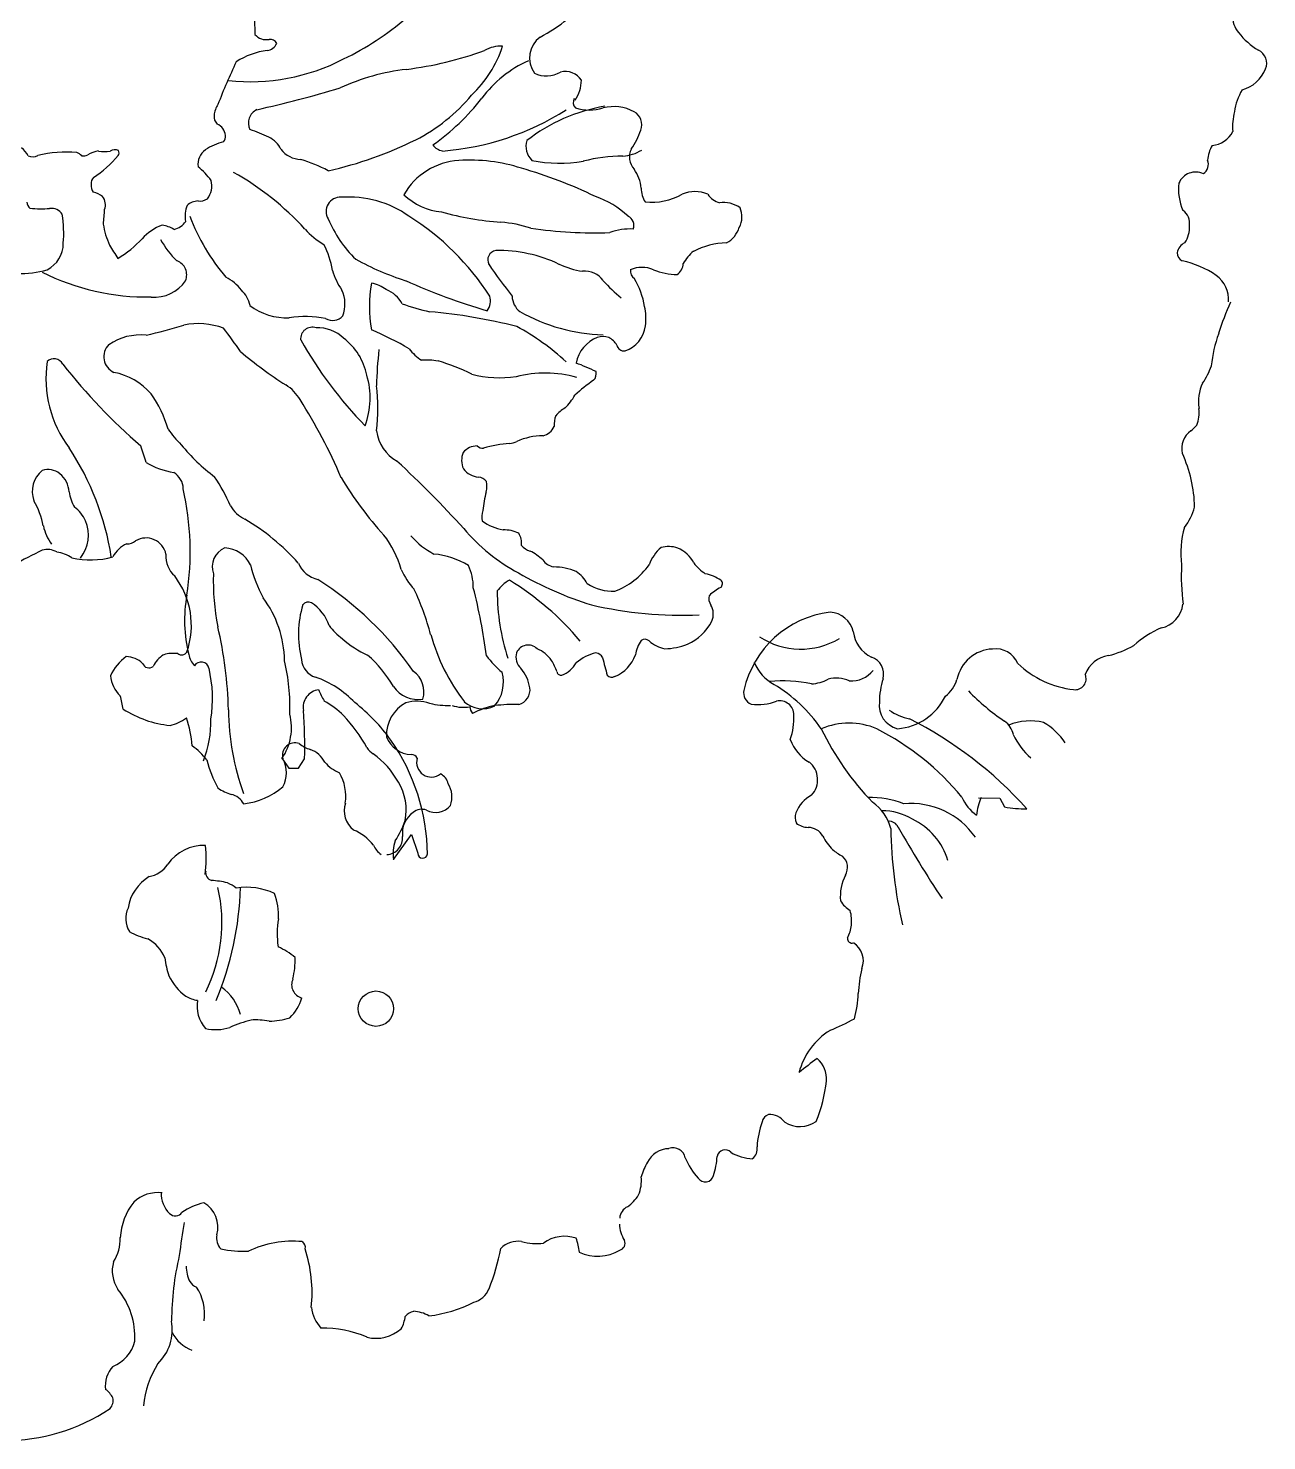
# Model space of a CAD drawing. Header units: millimetres. Extents: x -17017 to 2697, y 1903 to 18260.
# Drawn here: x -16950.2757 to -16949.8939, y 18241.5276 to 18241.963 of the extents above; entities that cross this region are included whole.
import ezdxf

# ---------------------------------------------------------------- set-up
doc = ezdxf.new("R2010")
doc.units = ezdxf.units.MM
doc.layers.add('CAY', color=94, linetype='Continuous')
doc.layers.add('DIENHOA', color=3, linetype='Continuous')

# ---------------------------------------------------------------- blocks, each defined once
blk = doc.blocks.new('Cay73-mb')
at = {"layer": 'DIENHOA'}
for p, q in [((559.5, -973.6), (568.4, -986.5)), ((580.5, -986.5), (588.6, -974.4)), ((568.4, -986.5), (580.5, -986.5)), ((1453.7, -1024.3), (1481, -1024.8)), ((1481, -1024.8), (1487, -1036.1)), ((702.5, -1103.7), (725.9, -1071.4)), ((725.9, -1071.4), (734, -1095.6))]:
    blk.add_line(p, q, dxfattribs=at)
blk.add_circle((680.1, -1295), 22.7, dxfattribs=at)
for centre, radius, start, end in [((780, 159), 234.7, 298.1428, 318.8572), ((889.7, -28), 365.3, 177.4765, 182.6049), ((473.7, 262.6), 376.6, 295.9751, 310.672), ((1816.8, -18.6), 37.6, 181.5486, 218.7342), ((539.4, -31.7), 19.5, 221.5808, 280.4219), ((544.3, -60.3), 9.52, 27.3472, 98.1368), ((910.7, -74.6), 33.3, 126.7863, 215.7157), ((1859.8, 14.2), 91.7, 217.8826, 239.2857), ((552.5, -159.3), 95, 97.1923, 122.984), ((538.3, -49.5), 15.8, 278.2472, 335.9447), ((661, 370.8), 463.8, 277.1985, 289.9807), ((698.2, -12.2), 152, 313.567, 341.8764), ((840.2, -100.5), 41, 86.5285, 120.2538), ((1805.2, -81.3), 18.3, 336.1333, 64.9892), ((1221.9, -421.6), 798.1, 154.6303, 158.9021), ((519.1, 154.8), 259.9, 263.7586, 297.3753), ((753.7, -375.8), 288.6, 96.8819, 114.483), ((938.8, -217.8), 153.1, 114.3233, 143.3291), ((1779.8, -72.1), 45.3, 285.5051, 338.4536), ((899, -62.9), 34.8, 243.7411, 301.1306), ((923.2, -116.4), 24.5, 32.1608, 104.7701), ((892.1, -101), 51.9, 327.7524, 357.404), ((226.7, 1225.9), 1399.6, 282.3984, 286.9212), ((625.3, 26.2), 231.6, 297.2246, 320.0892), ((581.6, 55.8), 296.8, 305.3452, 322.1487), ((943.1, -131.9), 9.8, 148.4146, 225.0095), ((1850.3, -151.9), 68.6, 148.2335, 173.0387), ((506.1, -152.6), 34.1, 147.5388, 172.6951), ((535.1, -158), 18.7, 114.8401, 206.7982), ((739.2, 149.4), 344.5, 274.3703, 302.496), ((1011, -357.2), 223.6, 99.5394, 127.913), ((953.9, -82.2), 59.3, 252.5874, 287.4126), ((985.1, -193.2), 56.1, 61.9354, 103.8193), ((1002.9, -160.1), 18.5, 337.5506, 62.4278), ((1851.1, -162.5), 71.4, 164.6197, 185.2926), ((486, -149.7), 13.8, 174.3254, 226.1201), ((469.2, -175.7), 17.7, 5.1938, 65.8754), ((476.2, -175.6), 10.7, 320.4563, 7.922), ((438, -397.6), 244.7, 64.6833, 70.8228), ((529, -205.5), 32.2, 25.2048, 64.8012), ((516.2, 250.5), 480.9, 282.3137, 296.5627), ((898.1, -187.9), 25.5, 163.7382, 225.5065), ((949.1, -146.9), 73.7, 322.874, 343.9807), ((1750.3, -153.8), 33.4, 275.5081, 332.7382), ((199.3, -219.7), 39.5, 29.375, 48.8155), ((281.8, -335.8), 140.4, 84.1106, 104.7429), ((287.3, -215.7), 21.6, 45.6849, 65.5571), ((304, -186.4), 14, 263.1576, 295.7661), ((330.2, -234), 40.4, 98.7159, 119.7436), ((331.5, -152.3), 42.5, 259.9199, 280.0801), ((345, -205.2), 12.6, 68.4417, 118.4944), ((344.2, -196.5), 6.2, 325.6632, 28.6117), ((474.9, -211.5), 23.3, 126.3015, 186.7087), ((500.4, -250.4), 69.8, 103.2148, 124.2915), ((585.6, -170.2), 35, 218.2931, 266.6062), ((768.7, -175.5), 18.8, 214.9948, 260.0682), ((993.5, -147.5), 53.2, 273.8137, 301.4831), ((1029.2, -201.8), 23.7, 153.7542, 221.6429), ((1791.5, -209.2), 44, 149.7927, 175.7442), ((239.6, -187.6), 14, 245.3775, 297.6372), ((241.7, -110.7), 139.7, 302.8703, 320.3213), ((396.2, -283.7), 88.9, 35.533, 51.3608), ((532, -382.4), 184.7, 61.9729, 73.8124), ((792.2, -293.9), 87.9, 93.7529, 150.2526), ((799.6, -430.6), 224.8, 72.5785, 93.3661), ((696.9, -801), 609.1, 64.2257, 73.7926), ((916.3, -25.6), 184.1, 258.6912, 279.3993), ((996.8, -396.6), 196, 89.9314, 104.9299), ((1734.7, -211.4), 14, 302.9319, 23.2043), ((324, -235.1), 9.46, 132.4348, 190.6936), ((441.8, -238.8), 27.6, 323.1349, 14.2491), ((319.1, -539.9), 364.8, 42.2892, 60.7345), ((970.8, -247), 50.2, 6.011, 35.8506), ((1777.2, -243.4), 66.9, 172.9968, 203.9501), ((1732.5, -244.9), 23.8, 65.6648, 156.0336), ((326.3, -239.2), 11.9, 168.6895, 220.2525), ((306.8, -285.3), 39.8, 55.8018, 74.8467), ((314.8, -263.2), 18.1, 340.6219, 36.8713), ((634.2, -271.6), 18.1, 86.309, 211.7582), ((645.1, -387.2), 134, 54.7161, 94.164), ((772.6, -189.7), 83, 226.8266, 264.29), ((925, -360.6), 114.2, 46.4334, 71.2019), ((1050.4, -243), 29.7, 177.5955, 213.6988), ((1033.8, -179.3), 80.5, 264.189, 299.2256), ((1089.6, -286.7), 40.6, 66.0368, 113.9632), ((1128.8, -234.2), 27.4, 214.1246, 254.0541), ((242.3, -259.2), 10.5, 183.5956, 233.1266), ((251.2, -69.1), 199.1, 265.6318, 272.8989), ((263.7, -283.9), 16.2, 32.0021, 98.5875), ((57.7, -255), 274.5, 353.1064, 357.0389), ((469, -277.1), 34, 157.0862, 192.5267), ((453.1, -282.1), 23.9, 93.3684, 130.2413), ((454.2, -241.4), 17, 261.4678, 304.5258), ((1126.4, -296.8), 36.6, 54.9032, 98.1044), ((1122.6, -278.5), 27.4, 330.256, 24.9723), ((1704.1, -287.1), 20.5, 351.7057, 54.1698), ((109.1, -299.8), 170.2, 355.7114, 8.2723), ((419, -275.8), 89.7, 187.7656, 205.7611), ((429, -351.5), 66.4, 110.4111, 137.625), ((398.7, -332), 43.4, 59.3404, 80.4965), ((416.1, -271.7), 23.5, 281.7703, 327.2561), ((692, -182.3), 268.4, 200.8506, 220.3675), ((763.2, -220.8), 156.5, 202.6959, 225.8077), ((546.8, -559.1), 331.6, 32.6073, 58.0114), ((869.2, 105), 391.6, 254.4753, 265.7951), ((830.9, -433.8), 148.5, 71.0772, 86.3052), ((998.4, -289.5), 12.8, 337.8324, 65.7745), ((1692.4, -292.9), 32.1, 323.9517, 5.1959), ((272.7, -206.4), 146.9, 301.2625, 316.9224), ((502.1, -254.2), 112, 208.4981, 226.2622), ((668.1, -222.5), 106.8, 222.2767, 239.1504), ((960.6, 271.5), 570.6, 261.7813, 271.9977), ((1005.5, -364.5), 70.3, 86.0552, 110.797), ((1115.7, -283.6), 31.8, 296.981, 344.6065), ((240.7, -312.6), 38.1, 297.3301, 0.096), ((489.3, -232.7), 171.9, 208.5412, 215.2776), ((514.8, -365.4), 111, 9.3966, 27.4769), ((835.8, -334), 12.2, 99.4614, 207.4038), ((838.3, -498.9), 177, 64.1579, 91.4436), ((1120.3, -363.3), 51.9, 128.8329, 151.5579), ((1132.5, -408.4), 96.5, 91.4231, 117.6468), ((1726, -327.8), 17.7, 115.6349, 169.5392), ((1721.1, -324.1), 12.5, 182.2912, 241.3189), ((417.8, -353.2), 19.4, 337.7672, 68.9367), ((834.9, -1.5), 377.6, 241.392, 251.9769), ((1511.8, 130.4), 832.2, 214.3831, 217.8612), ((960.3, -242.8), 106.6, 245.1238, 261.8707), ((1021.5, -382), 38.5, 67.2169, 112.7831), ((1055.3, -337.1), 19.4, 306.3853, 355.5072), ((1688.2, -458.1), 125.9, 55.8651, 77.6992), ((225.9, -239.9), 111.3, 266.8214, 286.8591), ((387.1, -78.3), 303.2, 243.4346, 270.8424), ((395.9, -333.6), 48.1, 264.8908, 325.92), ((463.8, -404.8), 54.1, 36.3872, 64.0075), ((715.6, -319.2), 95.6, 197.1044, 214.0202), ((1061.3, 409.9), 843.4, 245.982, 253.5722), ((948.4, -376.5), 28.3, 34.3831, 96.3743), ((1159.9, -186.1), 256.6, 222.8276, 229.9727), ((1019.1, -347.7), 12.5, 174.1049, 234.7815), ((927.9, -409), 98.2, 9.0576, 31.3127), ((1067.2, -274.3), 78.4, 246.9141, 269.7063), ((1736.8, -384.8), 37.9, 355.5761, 54.4698), ((478.9, -401.5), 40.6, 12.8056, 45.3087), ((598, -390.5), 42.4, 338.9117, 24.907), ((839.7, -393.6), 168, 169.6964, 190.3036), ((665.5, -409.2), 46.5, 53.1266, 78.943), ((677.8, -409.8), 40.9, 28.6178, 67.5379), ((807.2, -386.7), 20, 321.5453, 18.4367), ((881.9, -379.3), 27.1, 182.3862, 230.7487), ((565.8, -328.5), 79.7, 233.4753, 272.145), ((818.2, -94.1), 314, 250.5598, 257.318), ((957.8, -408.9), 68.9, 351.8702, 12.9015), ((2109.1, -536.1), 363.6, 156.002, 162.7512), ((451.9, -508.4), 92.7, 69.4676, 101.4577), ((589.6, -535.8), 129.3, 78.441, 99.2255), ((624.6, -394.4), 17.2, 238.2487, 318.8111), ((692.1, -1075.3), 677.2, 75.5622, 85.1602), ((978.1, -200), 230, 240.4812, 268.4127), ((377.7, -501.6), 71.4, 84.1231, 124.4033), ((248.1, 180.2), 625.9, 282.6322, 287.228), ((100.9, -724.4), 488.6, 33.951, 38.2927), ((598.3, -435.2), 14.9, 70.3033, 185.4409), ((605.6, -468.9), 47.8, 46.2218, 92.67), ((590.5, -497.7), 79.5, 11.515, 52.7404), ((452.2, -928.6), 551.7, 60.6162, 66.2478), ((713.5, -692), 309.9, 47.1574, 61.5798), ((980.7, -474.6), 44.4, 111.7136, 169.2161), ((971.6, -461.6), 29.2, 75.4651, 104.5349), ((965.9, -457.5), 27.5, 31.2372, 61.6984), ((987.6, -413.9), 38.7, 288.4355, 352.8854), ((1926.9, -487.7), 175.4, 160.2008, 174.1608), ((352.8, -458.2), 22, 134.9973, 245.6142), ((867.1, -22.1), 561, 229.9529, 237.3378), ((1051.8, -171.5), 538.1, 209.5141, 224.2315), ((1259, -511.4), 578.5, 173.7973, 178.4027), ((768.3, -415.1), 56, 215.8342, 238.1084), ((998.6, -441.2), 9.48, 192.6521, 277.362), ((405, -485.9), 148.5, 171.6979, 216.9668), ((266.9, -473.8), 12.9, 28.2926, 133.5285), ((864.1, -9.1), 744, 218.0496, 229.2493), ((745.3, -541.9), 79.5, 79.5102, 94.7643), ((691.8, -701.8), 247.7, 63.3065, 74.0527), ((839.6, -728.9), 280.1, 63.9457, 69.6557), ((1668.8, -441.9), 88.2, 325.2949, 341.5591), ((327.2, -562), 85.4, 41.251, 78.8463), ((571.9, -511.1), 100.8, 339.2258, 16.8909), ((839.7, -333.8), 151.3, 255.962, 277.6775), ((897, -628.2), 149.1, 74.0682, 104.3832), ((1067.9, -647.7), 192.7, 124.2149, 133.4099), ((951.6, -480.1), 11.4, 313.9201, 14.1902), ((264.7, -594.7), 154.9, 16.4093, 35.0763), ((535.7, -540.7), 54.5, 30.2224, 58.1822), ((457.1, -524.3), 225.5, 352.6149, 7.3851), ((1790.8, -515.8), 54.9, 154.4323, 189.3019), ((-8.8, -888.5), 700.5, 23.123, 32.3881), ((943.5, -560.6), 42.1, 119.4064, 140.5324), ((865.4, -466.4), 81.3, 315.001, 329.5073), ((1693.2, -529.9), 43.7, 338.2869, 6.8451), ((943, -545.9), 34.2, 159.2252, 183.0936), ((529.9, -470.2), 141.9, 214.6976, 225.3681), ((733.3, -546.2), 53, 187.6658, 240.4192), ((895.1, -641.1), 81.6, 90.3664, 114.6946), ((889.4, -538.7), 21.5, 284.0381, 335.0891), ((1742.6, -576), 28.1, 125.5399, 192.9745), ((1666.6, -482.2), 92.7, 310.0393, 316.4588), ((-10.4, -770.5), 355.2, 8.9901, 33.3546), ((-3956.9, -1918.3), 4539.4, 16.9655, 17.243), ((620.2, -416.6), 244.9, 219.133, 233.0757), ((809.8, -595.6), 22.9, 89.2971, 140.6346), ((817, -565.7), 9.78, 224.996, 276.8121), ((864.7, -741.6), 172.5, 94.3138, 105.6443), ((847.3, -534.3), 35.5, 277.126, 292.7408), ((435.4, -510.4), 97.4, 238.8174, 261.2198), ((-184.7, -1563.3), 1318.4, 42.151, 47.433), ((816.9, -591.1), 26.8, 157.9634, 203.7465), ((1555.1, -655.3), 176, 1.3699, 24.5149), ((272.9, -630.8), 34, 128.6499, 201.0393), ((259.3, -626.7), 23.7, 50.868, 108.8845), ((254, -633.6), 32.4, 3.3613, 51.3428), ((407.7, -628.1), 25, 0.9293, 59.0386), ((289.2, -736.4), 221.8, 23.0518, 33.9989), ((1051.5, -361.5), 486.4, 211.1817, 222.0254), ((814.1, -586), 26.9, 216.2311, 264.8711), ((810.2, -627.6), 14.9, 38.3636, 84.4087), ((337.3, -624.9), 51.4, 187.6968, 210.7423), ((77.8, -708.7), 363.9, 351.2117, 12.8553), ((1041.7, -684), 226.3, 166.6165, 172.7767), ((795.9, -624.4), 26.7, 344.1996, 13.1363), ((150.4, -695.5), 104.7, 11.0712, 30.0444), ((268.3, -685.6), 42.5, 23.1571, 54.2727), ((528.9, -629.2), 41, 209.7472, 245.4632), ((1660.5, -632.2), 73, 321.9274, 344.9265), ((263.4, -687.2), 47.6, 321.9332, 22.6218), ((365.7, -913.7), 287.1, 41.5784, 59.4037), ((842.3, -663.5), 26.3, 162.5816, 192.0931), ((855.9, -614.4), 67.2, 234.222, 259.2142), ((310.4, -663.8), 58.3, 191.4226, 216.8724), ((596.2, -761.8), 120.1, 14.6741, 38.4501), ((800, -623.2), 99.2, 220.9367, 242.7417), ((978.5, -521.6), 243.2, 220.1928, 241.6744), ((844.1, -725.8), 45.4, 64.6955, 90.9913), ((839.5, -698.3), 27.6, 355.8488, 29.326), ((1825.3, -709.7), 112.1, 163.1077, 188.0919), ((548.2, -1327.3), 687.9, 115.5204, 122.4083), ((258.2, -730.1), 24.5, 60.3365, 105.1572), ((378.7, -736.5), 42.4, 115.7617, 149.2398), ((361.3, -682.6), 15.7, 266.2665, 310.5917), ((385, -716.9), 26.1, 11.3137, 120.9804), ((496.4, -728), 26.5, 113.1967, 199.3941), ((484.4, -742.1), 38.5, 25.6043, 87.6679), ((883.7, -687), 21.4, 218.6261, 254.3029), ((1082.4, -744.3), 55, 131.3291, 159.6607), ((1055.6, -739.5), 37.7, 71.5628, 104.7415), ((1051.8, -741.2), 40.6, 26.8752, 67.1366), ((261.6, -760.8), 52.7, 57.5376, 80.4004), ((313.3, -618), 101.1, 256.5782, 286.6939), ((443.7, -714.5), 33.3, 175.3256, 228.8237), ((613.4, -709.4), 35.6, 202.6901, 257.315), ((744.7, -814.7), 103.7, 58.5672, 84.5585), ((840.4, -778.4), 80.2, 47.789, 62.0565), ((913.4, -704.6), 24, 216.8546, 257.091), ((954.1, -671.4), 93.7, 290.395, 324.9235), ((1139.4, -682.5), 65.3, 218.0952, 236.0375), ((338.6, -803), 104.6, 341.0236, 37.3349), ((765.3, -746.5), 294, 178.1116, 191.4165), ((698.3, -680.7), 184.7, 194.0375, 208.0411), ((802.7, -689.5), 99.5, 204.902, 222.4714), ((737.9, -754.6), 67.2, 0, 25.0545), ((1091.5, -342.1), 455, 239.8725, 252.7958), ((907.5, -805.7), 77.7, 67.5405, 89.5746), ((915.2, -768.2), 40.7, 27.3209, 57.3458), ((1091.4, -792.9), 57.4, 56.5888, 78.4471), ((1997.4, -740.2), 283.5, 177.038, 187.2056), ((378.1, -1103.7), 425.4, 34.598, 57.6876), ((425.5, -900), 335.8, 14.7112, 25.2503), ((48, -945.9), 780.9, 7.6394, 14.1801), ((876.7, -790.2), 51.7, 119.2379, 142.5982), ((1117.3, -758.5), 281.6, 180.0675, 197.9472), ((662.9, -1056), 363.6, 39.8212, 58.7498), ((984.6, -697.8), 61.4, 237.2743, 272.0216), ((1150, -807.9), 60.2, 116.988, 134.0943), ((1118.6, -749.5), 6.28, 309.6891, 46.0693), ((609.8, -796.8), 175.4, 169.3141, 194.3422), ((422.8, -850.8), 140, 1.0279, 36.5314), ((717.8, -814.6), 137.1, 163.8241, 193.5431), ((593.5, -783.2), 10, 66.897, 137.3013), ((566, -821.8), 57.2, 19.0798, 56.6495), ((1072.1, -278.9), 511, 256.9692, 272.5618), ((1120.8, -768.8), 13.4, 162.2715, 217.1812), ((1090.2, -788.3), 23, 335.9454, 29.7787), ((1680, -770.9), 36.4, 283.03, 352.4027), ((1054.3, -768.6), 63.9, 293.7522, 332.982), ((1278.9, -914.5), 129.5, 96.9704, 167.4612), ((1261, -818.7), 32.8, 13.5003, 86.2074), ((-57.7, -927.8), 548.8, 1.716, 12.9626), ((678.3, -761.9), 71.3, 215.3011, 234.6775), ((997.3, -745.2), 256.5, 195.7067, 217.4175), ((1333, -807), 40.3, 185.7635, 245.3307), ((1736.8, -922.5), 125.9, 112.7073, 131.826), ((722.6, -723.9), 128.7, 228.3559, 245.5769), ((875.5, -844.6), 16.3, 45.0556, 156.386), ((870.9, -872), 42.1, 34.5982, 67.5058), ((1062, -849.1), 49.5, 147.2266, 170.4155), ((1025.2, -829.2), 8.39, 47.7751, 124.5957), ((1061.4, -786.9), 47.4, 229.7042, 257.1598), ((1049.3, -750.2), 82.8, 271.1125, 291.7724), ((1225.5, -737.3), 96.2, 236.5009, 300.992), ((1473.8, -882.1), 48.8, 92.6416, 168.5413), ((1475.7, -863.9), 30.8, 22.8408, 97.6866), ((1586.8, -710.7), 135.3, 284.3487, 299.2403), ((396.5, -893.9), 62.9, 125.9766, 155.4255), ((358.4, -874.8), 31.9, 45.8188, 87.7981), ((388.7, -848.9), 8.67, 200.5625, 308.3994), ((426.5, -871.3), 36, 121.7238, 154.2824), ((420.3, -884.2), 45.3, 83.2691, 106.255), ((430.5, -832.3), 8.51, 234.7916, 326.4407), ((464.2, -837.2), 24.4, 187.1257, 226.0087), ((455.8, -860.2), 10.2, 12.1385, 148.1316), ((314.4, -907.6), 255.3, 357.8879, 13.4293), ((609.6, -845.3), 25.1, 183.26, 253.7052), ((570.8, -955.7), 151.1, 29.3886, 49.2939), ((915.7, -773.1), 116.3, 216.3481, 230.707), ((879.5, -843.5), 19.7, 164.0271, 227.8416), ((842.2, -887.4), 74.6, 19.2353, 31.8429), ((907.2, -834.4), 34.4, 289.8012, 330.8723), ((974.9, -894), 57.1, 102.5016, 131.2607), ((960.6, -850), 11.9, 27.6488, 80.8365), ((2014.6, -583.7), 1075.6, 194.0345, 195.2754), ((968.8, -824.7), 47.3, 292.3827, 340.016), ((1220.2, -827.2), 59.3, 203.0661, 240.6151), ((1308.4, -865.7), 23.4, 345.6725, 70.489), ((1589.3, -763), 123.2, 226.2381, 263.662), ((1626, -879.1), 37.8, 98.5807, 159.5875), ((381.6, -862.8), 42.6, 186.5789, 225.7825), ((297.6, -897), 172.7, 351.1862, 13.0564), ((559.4, -991.2), 129.2, 43.5418, 70.4896), ((708.4, -888.7), 33.3, 344.4814, 53.155), ((797.5, -876.1), 46.3, 319.0893, 16.1523), ((825.7, -891.7), 52.7, 9.4555, 39.6472), ((917.4, -862), 4.91, 190.4902, 286.6442), ((982.7, -862.1), 7.46, 220.8114, 302.9263), ((1289.6, -836.9), 37.5, 267.1396, 320.2354), ((1577.6, -871.5), 14.1, 262.1671, 23.2058), ((609.7, -908.3), 23, 98.2803, 189.6852), ((788.2, -803.7), 199.4, 204.2198, 208.8933), ((734.2, -859.7), 38.5, 214.4986, 279.3835), ((858.4, -885.7), 19.5, 285.0569, 7.6016), ((1167.2, -889.9), 15.1, 166.3241, 249.2094), ((1203, -1042.3), 168.1, 77.616, 96.0414), ((1091.9, -1045.4), 193.8, 34.4553, 59.2339), ((1234.5, -819.3), 59, 274.3956, 296.4277), ((1271.2, -909.8), 39.1, 64.966, 105.5135), ((1423.9, -901.3), 97.5, 162.2326, 180), ((1385.4, -860.1), 42.4, 307.2654, 343.0669), ((1665.5, -665.9), 315.5, 224.5224, 235.5444), ((191.2, -939), 167, 9.8226, 15.8375), ((548.5, -1013.9), 131.1, 46.5876, 60.2459), ((508.9, -1087.2), 234.6, 35.7438, 52.0634), ((740.8, -944), 47.2, 118.0553, 182.2889), ((732.8, -952.6), 52.2, 71.5715, 105.7621), ((773.9, -799.4), 106.5, 256.6661, 270.9846), ((792.2, -865.4), 42.8, 250.5457, 281.4086), ((817, -874.6), 35.4, 228.4999, 296.1061), ((852.3, -1007.4), 103.3, 100.8895, 117.7167), ((858.4, -1126.1), 221.6, 88.6926, 96.6373), ((1170.7, -837.4), 67.2, 262.408, 290.6271), ((1198.5, -918.1), 18.2, 0.1969, 103.0875), ((1357, -905.6), 30.9, 171.842, 256.2683), ((1344, -861.3), 74.6, 274.4074, 334.1478), ((428.4, -799.2), 132.8, 236.8705, 264.5615), ((400.9, -871.8), 61.5, 284.05, 305.7447), ((296.2, -969.8), 148.6, 4.6684, 18.8759), ((328.5, -925.7), 139.8, 338.5165, 0.8938), ((798.7, -911.4), 307.8, 179.995, 200.4377), ((501.4, -934.1), 70.3, 325.7501, 14.0409), ((-11, -958.9), 599.8, 358.5127, 4.4619), ((469.2, -1073), 229.2, 29.5744, 42.3264), ((814.7, -906.5), 14.1, 183.364, 221.846), ((1125.2, -920.7), 91.5, 341.5772, 1.6853), ((1381.2, -848.8), 76, 236.0048, 257.6279), ((1132, -1383.2), 515.8, 41.9676, 63.1557), ((1287.4, -1019.3), 90.8, 66.9297, 113.0703), ((1575.9, -779.4), 359.9, 205.7508, 224.1497), ((1164.5, -1245.8), 348.2, 39.7038, 62.9211), ((1471.4, -948.5), 27.4, 11.0655, 55.1948), ((1520.3, -1001.2), 75.6, 77.0475, 111.6337), ((1491.7, -1003.4), 88.5, 34.169, 59.0544), ((394.2, -1028.7), 86.9, 37.578, 54.7797), ((576, -969.7), 16, 69.6299, 196.1085), ((607.9, -922), 42, 231.1929, 253.3061), ((692.8, -943.7), 29.1, 213.6802, 236.2984), ((727.6, -932.4), 36.6, 201.6234, 266.6878), ((485.9, -1099.2), 260.3, 0.5997, 34.9232), ((1263.9, -930.6), 55.3, 200.1017, 239.8917), ((1584.3, -902.1), 95.4, 205.576, 228.2033), ((614.4, -936.6), 156.3, 194.4898, 208.7142), ((527.8, -992.2), 37.4, 331.2241, 28.7759), ((583.1, -995.5), 35.7, 28.1867, 69.1371), ((651.7, -946.8), 49, 220.6134, 247.8973), ((611.5, -1058.3), 111.4, 29.0099, 54.236), ((726.3, -976.1), 7.22, 21.7516, 96.3381), ((751.3, -978.7), 19, 163.9212, 308.0581), ((1217.9, -1001.1), 29.2, 317.2954, 51.1347), ((581.4, -1022.4), 60, 351.5702, 30.2081), ((755.5, -1009.6), 17.6, 10.2853, 64.5442), ((507.1, -971.5), 50, 233.425, 255.4703), ((501.7, -943.1), 89.2, 275.5201, 311.2751), ((648.8, -1040.6), 70.2, 349.3239, 31.113), ((746.2, -1023.3), 31.5, 339.8645, 32.48), ((488.3, -1044.5), 25.4, 29.7533, 75.6576), ((671.4, -1040.7), 32, 162.7097, 231.1561), ((1259.7, -1059.4), 43.5, 117.9222, 158.6951), ((1314.2, -1141.5), 117.7, 68.3495, 91.156), ((1282.8, -1079), 60.1, 14.6817, 54.4818), ((1367.3, -1131.4), 99.7, 34.4288, 95.6008), ((1482, -1002.4), 53.9, 202.8484, 234.9608), ((1513.8, -1051.3), 62.9, 154.4089, 175.7078), ((745.9, -1069.4), 31.9, 124.5534, 188.0269), ((739, -1056.9), 17.8, 70.3523, 129.3727), ((756.8, -1018.8), 24.4, 241.0751, 320.9995), ((1235.8, -1049.5), 17.6, 160.4591, 204.3498), ((1330, -1115.5), 74.5, 58.747, 90.5102), ((1511.6, -906.1), 132.3, 259.2944, 271.6841), ((627.3, -1123.5), 62.6, 37.7562, 67.4519), ((588.5, -1005.1), 138.1, 327.436, 339.451), ((1235.7, -1037), 25.4, 230.947, 268.0111), ((1234.9, -1084), 21.6, 29.4989, 90), ((1339, -1067.1), 12.6, 22.4482, 96.0725), ((1938.4, -1054), 597.5, 180.9399, 192.8924), ((2577.7, -370.3), 1408.7, 209.4185, 213.7808), ((1331.8, -1129.7), 86.2, 16.7063, 64.6697), ((459.1, -1142), 56.5, 87.7978, 144.9037), ((311.3, -1102.3), 150.9, 352.2113, 6.3904), ((703.1, -1073), 29, 204.79, 235.7799), ((693.3, -1076), 21.1, 271.9629, 5.9081), ((751.4, -1096.4), 49.4, 160.0238, 188.5593), ((1311.7, -1044.4), 64.9, 206.5705, 225.4971), ((740.1, -1095.8), 6.08, 178.4524, 353.9166), ((1302.5, -1051.4), 53.4, 227.2973, 243.6982), ((1266.4, -1113.7), 19.1, 328.9236, 49.4054), ((382.7, -1090.2), 35.8, 279.9499, 327.4218), ((471.4, -1120.6), 9.97, 166.9266, 257.4731), ((1336.2, -1150.8), 60, 152.9987, 185.4277), ((419.5, -1175.3), 58.4, 121.5772, 170.7441), ((281.1, -1184.5), 201.3, 333.7818, 12.9083), ((459.4, -1263.4), 133.4, 76.9101, 85.7875), ((94.1, -1126.6), 412.4, 337.4784, 358.21), ((445.9, -1219), 96.1, 55.1798, 62.9008), ((513.8, -1224.1), 85, 64.7707, 98.8272), ((472.9, -1175.4), 82.1, 357.0639, 20.0771), ((1305.7, -1139.8), 33.7, 209.7507, 240.2628), ((391.9, -1179.2), 32.9, 156.0341, 210.6999), ((1232.1, -1183.3), 58.6, 355.4901, 14.0394), ((411.5, -1109.3), 99.1, 241.0529, 255.7238), ((670.3, -1199), 117, 170.4537, 188.1314), ((1239.6, -1180.6), 51.5, 332.8084, 351.868), ((364.3, -1248.4), 48.7, 22.4899, 62.0667), ((1291.3, -1204.9), 5.97, 172.8911, 285.5537), ((1278.8, -1233.6), 27, 338.3763, 58.5017), ((519, -1218.6), 110.3, 185.8077, 198.0844), ((513, -1305.2), 98.8, 50.1989, 65.1701), ((469.9, -1232.9), 106.4, 347.0034, 1.9398), ((1471.3, -1284.5), 172.3, 166.2606, 177.0842), ((484.1, -1216.9), 78.7, 207.2198, 232.209), ((444.4, -1319.6), 64.3, 15.5079, 54.4328), ((589.6, -1264.2), 17.7, 155.4662, 255.1437), ((458.4, -1239.3), 45.6, 240.4652, 260.6605), ((494.1, -1291.5), 43.7, 170.5362, 221.1725), ((526.8, -1262.9), 61.1, 314.3923, 342.4967), ((1132.9, -1267.8), 166.5, 346.0718, 357.273), ((474.6, -1263.6), 58.3, 256.7172, 288.1211), ((558.9, -1467.2), 162.3, 103.9337, 114.0539), ((526.4, -1395.7), 86.3, 78.9993, 94.398), ((542.9, -1228.9), 82.1, 270, 288.9217), ((1311.5, -1400.4), 91.4, 121.9324, 165.1162), ((1135.9, -1014.4), 333.6, 292.4176, 298.3874), ((1671.4, -1937.5), 717.8, 126.2861, 128.6532), ((1224.2, -1384.9), 34.3, 354.9536, 49.1916), ((1074.3, -1368.1), 185.2, 337.2535, 353.8519), ((1188.1, -1442.7), 12.5, 109.0895, 168.5259), ((1185.4, -1455), 24.2, 36.0334, 93.421), ((1276.9, -1477.1), 107.6, 159.9398, 177.4354), ((1224.2, -1410.7), 35.7, 237.4952, 305.7895), ((1056.7, -1505.8), 31.1, 91.0228, 154.0656), ((1061.6, -1489.6), 15.9, 11.9787, 109.9229), ((1155.4, -1455.9), 83.9, 201.2762, 222.5168), ((1026, -1479.7), 92.2, 341.4402, 356.9865), ((1128.2, -1486.7), 10.4, 45.0064, 168.3851), ((1166.1, -1426.7), 60.9, 239.8719, 267.6146), ((1154.3, -1475.2), 15.3, 306.96, 10.9564), ((1097.2, -1533.2), 79.8, 149.0306, 163.7013), ((974.5, -1515.8), 46.4, 336.7299, 6.2048), ((1102.7, -1506.3), 11.1, 214.3374, 345.6742), ((399.8, -1575.2), 44.1, 82.3817, 134.0878), ((441.4, -1531.8), 37, 179.1357, 224.9997), ((977.1, -1511.3), 46, 304.3189, 330.2496), ((432.5, -1593.7), 80.8, 141.6329, 176.6587), ((422.6, -1550.6), 10.4, 225.0838, 325.3052), ((479.2, -1628.4), 86.5, 103.3247, 123.7803), ((440.9, -1575.6), 36.4, 344.4074, 59.5412), ((1009.7, -1564.5), 16.6, 113.6247, 177.932), ((1388.2, -1731.6), 968, 170.3474, 172.8988), ((1036.5, -1569.6), 43.9, 182.6434, 211.3763), ((297.2, -1590.4), 54.7, 327.2666, 1.5481), ((497.8, -1589), 22.2, 170.6832, 220.601), ((573.1, -1725.2), 131.8, 84.5596, 115.5247), ((581.2, -1601.1), 8.35, 344.0548, 58.0198), ((862, -1623.8), 30.2, 80.3111, 135.6276), ((886.6, -1517.8), 78.7, 255.6505, 276.2265), ((922.3, -1633.3), 46.1, 71.2625, 126.1064), ((853.4, -1618), 88.5, 6.7113, 18.7429), ((991.3, -1596.4), 8.61, 282.4932, 26.5702), ((784.1, -1696.4), 366.3, 166.6706, 179.9199), ((509.1, -1476.5), 129.9, 257.4863, 273.1799), ((414.2, -1659.9), 183.9, 354.1933, 17.8819), ((565.3, -1550.6), 280, 338.193, 349.287), ((964.4, -1557.1), 55.7, 245.3635, 301.066), ((384.3, -1631.4), 42.7, 164.4761, 214.0689), ((478.6, -1626.3), 42, 178.8551, 206.7344), ((457.7, -1634.1), 20, 213.6697, 246.085), ((274.3, -1716.4), 96.4, 356.8315, 39.2891), ((398.2, -1686.9), 62, 351.6526, 33.8859), ((798.1, -1643.8), 29.1, 285.0689, 338.1988), ((649.6, -1670.5), 53, 188.5899, 220.7633), ((732.5, -1702.4), 19.3, 101.8888, 140.0393), ((725.7, -1728.7), 45.3, 60.5238, 86.4671), ((729, -1521), 169.3, 276.4464, 296.9525), ((357.6, -1706.9), 61.1, 314.2294, 10.3409), ((674.6, -1685), 43.4, 331.282, 353.4181), ((325.4, -1711.1), 46.4, 291.4963, 346.6756), ((459, -1690.8), 45, 206.282, 250.2826), ((614.2, -1838.3), 133.2, 65.8788, 92.0391), ((680.3, -1669.4), 48.7, 256.0983, 311.5321), ((370.1, -1779.3), 37.4, 137.8627, 186.9528), ((498.4, -1814.1), 116.9, 147.0922, 175.4974), ((314, -1809.8), 32.3, 28.0822, 53.7458), ((327.1, -1797.9), 15.7, 318.4186, 12.0946), ((202, -1602.3), 247.3, 236.9657, 303.5795)]:
    blk.add_arc(centre, radius, start, end, dxfattribs=at)

msp = doc.modelspace()

# ---------------------------------------------------------------- block references
at = {"layer": 'CAY', "xscale": 0.0002401321913174146, "yscale": 0.0002401321913174146, "zscale": 0.0002401321913174146}
msp.add_blockref('Cay73-mb', (-16950.33182, 18241.97173), dxfattribs=at)

doc.saveas('drawing.dxf')
